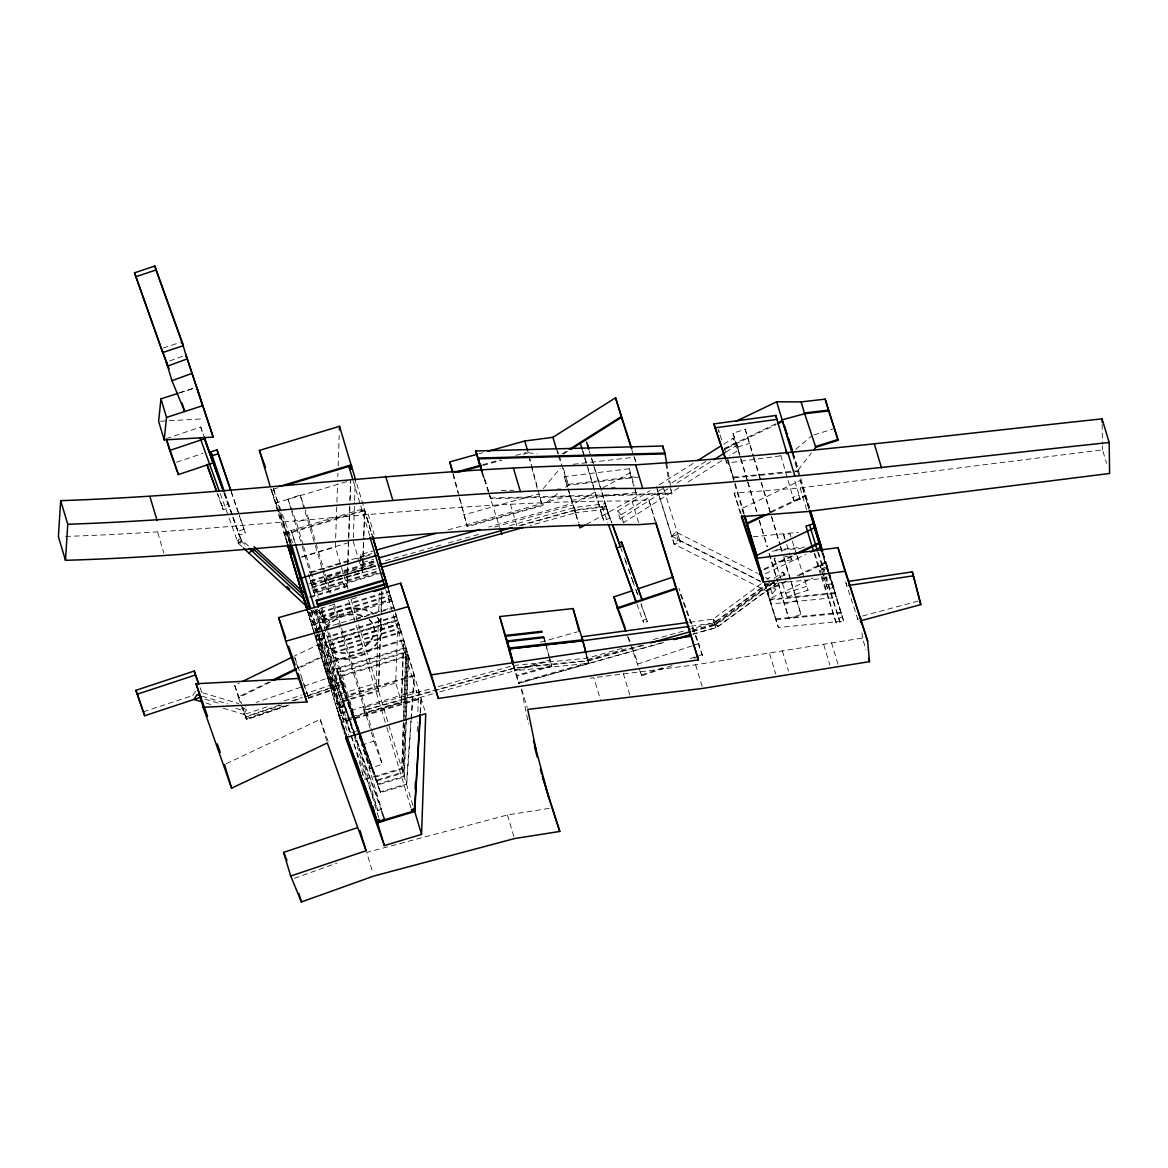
<?xml version="1.0" encoding="UTF-8"?>
<svg xmlns="http://www.w3.org/2000/svg" width="1168" height="1168" viewBox="0 0 1168 1168"><rect width="100%" height="100%" fill="white"/><g stroke="black" fill="none" stroke-linecap="round" stroke-linejoin="round"><path stroke-width="0.75" stroke-dasharray="5 3.75" d="M347.976 589.095L335.362 547.033L335.61 539.82M335.669 538.025L336.851 503.788M336.91 501.992L337.537 483.975M337.786 476.763L337.902 473.157M338.151 465.959L339.216 435.328M309.739 596.79L346.925 585.606L348.546 538.769M348.604 536.959L349.787 502.736M349.86 500.926L350.546 481.114M349.904 507.116L347.173 586.394L309.987 597.578M350.152 499.919L350.78 481.902M353.335 537.66L354.561 502.152M354.619 500.371L355.349 479.07L372.096 534.842M360.416 561.399L360.649 554.523L372.869 551.077M362.912 557.72L362.416 571.926L311.214 587.329M362.971 555.939L363.584 538.185M363.642 536.404L364.562 509.774L284.437 533.878L287.693 543.076M311.462 588.103L362.649 572.7L363.146 558.494M363.204 556.727L363.876 537.192M363.934 535.411L364.796 510.562L284.671 534.667M378.432 618.295L376.198 683.149L339.012 694.347L317.462 634.458M378.68 611.083L379.308 593.067M380.812 618.179L378.315 690.244L341.129 701.428M381.06 610.966L381.746 591.154M381.98 591.928L378.563 691.033L335.45 703.924L346.531 734.73M343.363 719.269L401.383 701.822L403.529 639.67L323.405 663.774L343.611 720.057L401.631 702.61L395.718 682.93L397.865 620.777L317.74 644.882L294.351 656.109M401.631 702.61L403.778 640.458L323.638 664.563M403.281 723.211L401.734 768.252L364.547 779.45L362.08 772.603M403.529 715.999L405.895 647.539L325.77 671.644L348.546 734.949M403.588 722.204L401.967 769.04L375.819 776.91L336.807 668.33L345.305 696.668L380.534 792.649L406.683 784.794L411.18 721.255M403.646 720.393L406.128 648.328L337.041 669.118L377.001 780.852L403.15 772.982L404.887 722.525M404.595 723.547L402.902 772.194L376.753 780.063M404.843 716.334L407.077 651.481L337.99 672.257M404.946 720.729L407.311 652.27L338.224 673.045M405.953 722.072L404.084 776.121L377.936 783.991M406.011 720.276L408.26 655.409L339.173 676.199L378.184 784.779L404.332 776.91L408.493 656.197L339.406 676.987M417.224 731.489L417.531 722.481M417.91 711.677L418.655 690.054L338.516 714.159L339.085 716.042L341.538 715.312L317.419 634.881M420.173 712.495L421.02 697.924L340.881 722.028L345.436 734.672M420.407 713.268L421.254 698.712L341.114 722.817M410.946 720.466L406.449 784.005L380.301 791.875M411.078 718.656L414.158 675.089L345.071 695.88L380.534 792.649L375.585 776.121M411.311 719.444L414.406 675.878L388.126 588.511M192.822 695.5L195.757 690.726M223.234 708.173L243.864 714.334L242.681 710.407L244.141 708.012M243.864 714.334L246.784 709.575L245.601 705.633M798.255 469.799L811.395 452.95M543.251 488.56L560.246 468.237M773.669 581.547L776.034 589.417L772.136 593.797L674.184 544.142L671.819 536.273L675.703 531.893L757.609 573.4M657.234 489.596L674.184 544.142L678.068 539.762L675.703 531.893M772.136 593.797L769.77 585.927L772.69 582.642M795.612 449.432L812.242 435.518M557.384 493.787L542.229 505.656L467.302 526.71L458.338 494.385M565.648 487.319L568.393 485.158L640.458 476.865M689.675 622.267L713.093 619.128L761.229 583.679M767.069 579.386L769.989 577.24M777.129 582.876L718.086 626.34L715.765 624.252L715.05 621.887L766.894 583.723M774.092 578.423L782.735 572.057L785.057 574.145L785.772 576.51L783.451 574.422L782.735 572.057M769.712 582.248L714.276 623.055L690.857 626.209M773.858 580.73L775.041 584.672L718.145 626.544L716.962 622.617L769.478 583.956M715.765 624.252L771.917 582.905M777.684 578.656L783.451 574.422M773.537 582.628L717.371 623.975L715.05 621.887M782.18 576.277L785.057 574.145M248.434 545.982L240.389 538.55L237.381 540.726L238.097 543.091L242.112 546.799M220.241 493.422L238.097 543.091L241.09 540.915L240.389 538.55M328.85 620.266L329.566 622.632L326.558 624.807L325.857 622.442L328.85 620.266L316.791 609.127M566.188 451.344L558.552 456.162L568.393 485.158L562.509 465.536M563.37 454.06L567.955 451.155M678.827 487.786L623.508 522.695L620.091 518.899L617.726 511.015L649.992 490.662M659.219 484.837L694.566 462.543M723.766 444.117L732.993 438.292L736.409 442.103L738.775 449.972L729.547 455.783M623.508 522.695L621.142 514.825L662.636 488.633M671.863 482.822L705.676 461.491M724.116 449.855L736.409 442.103M620.091 518.899L667.731 488.837M676.944 483.012L710.757 461.681M726.131 451.987L735.358 446.176L732.993 438.292M688.054 481.961L723.401 459.666M595.096 492.093L572.977 504.24L578.54 522.797M602.995 487.757L629.873 472.996L629.26 468.733L564.275 476.646L578.423 522.68M586.38 524.388L636.954 496.619L634.837 487.29M270.684 682.01L238.433 697.763L234.68 685.266L239.513 682.9M268.844 682.01L238.199 696.975L246.506 719.503L288.584 705.18M297.869 667.819L321.244 656.591L333.216 689.981L329.464 677.484L256.215 702.421M321.492 657.38L298.103 668.607L294.818 657.672M775.873 423.794L724.058 448.6L724.291 449.388L776.121 424.568M770.778 511.759L804.796 495.48L808.928 508.328M771.026 512.548L805.029 496.269M763.901 569.079L791.437 555.895M764.135 569.867L793.291 555.91M765.317 573.809L805.803 554.42M786.006 581.007L766.573 590.307L776.034 619.668L841.252 613.142M797.335 575.576L824.871 562.392L842.435 617.084L838.77 618.237M766.807 591.096L787.86 581.022M799.189 575.59L825.104 563.18M829.134 572.743L843.617 621.011L778.399 627.537L769.172 598.965L812.899 578.029M226.139 763.77L320.236 719.342L328.237 741.592M169.652 360.97L184.325 355.612M294.336 878.336L337.041 863.05M267.034 706.786L244.769 714.363L245.791 717.123L281.751 704.888M284.16 700.961L301.286 695.135M302.994 694.551L342.385 681.148L343.407 683.922L304.016 697.325M279.736 705.063L245.484 716.729L246.506 719.488L289.314 704.917M291.723 700.99L301.986 697.5M308.848 695.164L343.1 683.514L342.385 681.148M293.737 700.815L302.308 697.895M246.273 718.714L286.656 704.961M308.542 697.515L332.982 689.208M308.148 698.508L344.122 686.273L343.1 683.514M166.133 438.672L200.735 427.021L203.655 435.065M176.529 462.236L202.896 453.359M223.19 509.73L222.008 505.802L228.067 503.758L229.249 507.7L223.19 509.73L217.175 493.159M233.06 517.526L241.031 539.499L237.381 540.726L242.74 545.675M238.097 543.091L241.732 541.864L241.031 539.499M291.124 509.613L287.985 499.145L300.132 495.071L304.892 508.299M303.111 544.974L296.307 522.286L308.454 518.212L305.476 509.949M611.74 522.782L606.221 507.467L602.571 508.679L601.87 506.313L605.506 505.102L611.638 522.125M601.914 492.21L609.769 518.388L603.695 520.417L602.031 515.789L608.105 513.759L601.827 492.823M314.907 633.757L311.827 625.201L319.127 622.763L320.966 627.888M335.45 703.924L342.735 701.486L353.816 732.278M646.576 619.157L642.94 620.369L643.641 622.734L647.291 621.522L641.057 603.827M317.944 630.822L354.254 731.767L350.604 732.993L315.521 635.465M355.466 731.372L357.89 730.555L321.58 629.596M372.855 732.862L382.272 764.281L370.125 768.354L361.803 745.213L373.95 741.14L333.114 605.024M692.069 645.86L638.093 663.964L630.851 643.831M693.763 645.305L698.829 643.612L678.9 588.263M641.393 674.987L665.015 667.059M690.317 658.591L702.129 654.635M638.984 668.271L641.641 675.761L671.994 665.585M693.923 658.241L702.362 655.409L698.829 643.612M339.1 702.713L377.863 810.504L381.513 809.278L357.89 730.555M163.257 348.049L180.295 342.355M143.489 711.794L193.231 695.369M179.814 392.769L193.508 388.331M179.113 392.988L193.698 388.258M244.112 529.221L238.024 531.192L239.192 535.134L245.295 533.163L239.396 515.409M787.028 596.994L808.037 590.234L806.854 586.292L785.845 593.067L787.028 596.994L782.02 582.131M813.95 434.978L832.872 429.021M747.111 480.296L732.964 433.138L745.184 429.313L753.389 455.564M747.447 480.355L737.49 447.169L749.725 443.344M826.287 567.122L822.622 568.261L824.842 575.167M791.116 581.299L801.058 614.485L788.838 618.31L784.297 604.279L796.532 600.454L790.765 581.241M821.25 576.802L836.273 623.318L839.953 622.164L826.287 576.612M658.65 494.327L664.782 492.443L662.884 486.151M656.285 486.457L671.819 536.273L677.936 534.404L680.302 542.273L674.184 544.142M278.174 487.698L271.21 489.786L290.292 542.828M273.998 490.151L271.545 490.881L270.976 488.998L278.977 511.248M346.648 481.683L275.225 503.174L289.737 543.529M287.124 543.266L283.941 532.666L364.066 508.562L371.964 534.74M284.51 534.55L286.963 533.805L286.394 531.922M364.635 510.431L362.182 511.175L361.613 509.292M302.016 556.625L351.495 541.733M301.548 557.209L335.362 547.033M309.754 572.203L371.935 553.501M311.725 572.466L334.179 565.721M335.902 565.195L349.714 561.034M356.634 558.961L372.169 554.289M310.396 580.598L376.023 560.844M310.63 581.387L377.994 561.122M308.951 583.927L375.147 564.013M311.579 584.54L375.483 565.312M311.812 585.314L379.177 565.049M312.82 590.497L379.001 570.568M313.053 591.271L377.498 571.882M313.929 592.41L377.848 573.181M381.527 572.933L314.177 593.198L308.761 575.152M344.954 587.957L343.903 584.467L346.356 583.723L346.925 585.606M320.631 608.426L334.442 604.265M351.714 599.067L358.62 596.994M319.842 612.09L388.929 591.3M320.076 612.879L389.163 592.088M321.025 616.018L390.112 595.242M321.258 616.806L390.346 596.03M310.63 621.624L313.082 620.88L313.652 622.763L311.199 623.508L307.491 611.156M322.207 619.96L391.295 599.169M322.441 620.748L391.528 599.958M311.827 625.201L391.966 601.097M324.558 627.829L393.645 607.053M355.89 619.274L393.893 607.842L388.141 588.789M322.295 633.669L318.616 634.779L319.798 638.721M316.119 639.801L323.492 637.597L323.726 638.385L316.353 640.59L316.119 639.801L323.478 637.582M396.332 615.886L327.244 636.662L327.493 637.451L396.565 616.675M316.353 640.59L323.711 638.37M397.514 619.814L328.427 640.604L334.69 661.234M328.544 640.765L397.631 619.989M318.003 646.094L325.361 643.889M318.236 646.882L325.609 644.678M329.61 644.532L398.697 623.756M329.726 644.707L398.814 623.916M329.843 645.32L399.047 624.705M330.909 648.649L399.996 627.858M331.143 649.437L400.23 628.647M400.726 630.53L398.273 631.275L398.843 633.158L401.296 632.414M332.092 652.576L401.179 631.8M332.325 653.365L401.412 632.589M324.85 668.811L327.303 668.067L327.872 669.95L325.419 670.695M414.406 675.878L345.305 696.668L317.711 605.009M317.74 644.882L337.698 700.377L395.718 682.93M311.243 610.28L340.311 706.757L343.991 705.647L344.239 706.45L336.866 708.655L307.622 611.229L344.589 734.409M416.202 690.799L416.772 692.668L419.224 691.938L418.655 690.054M344.005 705.662L336.632 707.866L336.866 708.655L344.151 706.217L319.127 622.763M800.197 499.305L799.014 495.363L792.868 497.174L794.05 501.101L800.197 499.305L794.138 478.384M447.913 529.951L570.086 495.553L572.451 503.437L488.677 527.016M363.014 562.392L373.483 559.443M360.284 564.83L375.979 560.421M494.575 527.031L573.05 504.941L575.415 512.81M376.607 568.772L325.697 583.109L324.222 577.897L374.972 563.618M385.469 560.655L441.46 544.901M448.454 542.93L481.698 533.572M509.701 525.688L574.437 507.467L605.506 503.744L606.221 509.102L575.152 512.825L574.437 507.467L575.152 512.825M324.222 577.897L324.938 580.262L375.673 565.984M519.147 525.585L575.152 509.832L606.207 506.109L606.221 509.102M324.981 580.744L375.731 566.465M520.957 525.585L575.196 510.314L575.912 512.679L530.068 525.585M432.802 693.836L364.664 713.006L363.19 707.793L431.328 688.624M438.321 686.653L511.686 665.994M641.918 645.335L587.971 660.519L514.154 667.862L363.905 710.159L363.19 707.793M643.714 645.335L588.03 661L514.212 668.359L363.963 710.655L364.664 713.006M439.796 691.865L550.186 660.767L550.026 659.949L514.752 669.892L514.913 670.709L588.745 663.366L663.57 642.298M551.676 665.453L516.402 675.411L516.563 676.228L551.836 666.271L549.31 657.029M622.062 648.357L587.27 658.153L515.234 665.322M653.394 639.538L686.448 630.238M688.2 629.742L714.29 622.398L715.765 627.61L693.15 633.976M587.621 659.643L627.654 648.371M692.069 630.238L714.699 623.873L713.093 619.128L716.962 622.617M692.39 631.129L715.006 624.763M692.434 631.611L715.064 625.245M586.278 653.861L588.599 662.65L518.534 682.492L518.694 683.309L588.833 663.672L586.234 654.372M513.57 666.344L518.694 683.324L588.774 663.468L588.599 662.65M663.658 642.502L588.803 663.57L587.27 658.153L588.745 663.366M693.252 634.166L715.882 627.8L713.093 619.128M540.521 642.21L577.328 631.888M479.391 453.651L482.88 452.688M482.705 464.674L500.138 459.812M515.833 455.432L526.286 452.512M482.939 465.463L502.109 460.119M523.03 454.279L528.272 452.819L542.273 505.788L538.725 493.991L463.754 514.898M467.069 525.921L542.04 505.014M597.344 677.236L695.617 664.796L862.437 638.035L865.97 649.846M862.553 616.018L919.625 600.673M549.208 808.373L507.423 814.957L366.708 852.421L372.782 872.671M797.218 556.289L798.007 558.903L775.348 562.29L774.165 558.362L777.64 557.837M784.619 556.8L788.108 556.275M823.82 576.656L826.375 584.672L832.799 583.708L833.981 587.65L827.557 588.599L823.98 577.401M725.751 459.783L726.876 463.141L782.02 455.637M740.278 513.321L734.205 493.071L800.109 487.947L1102.519 449.855L1106.563 463.346M571.356 500.269L636.356 492.341M574.452 510.46L605.52 506.737M573.313 464.28L634.56 457.228L636.034 462.134M568.159 484.37L636.618 476.486M590.307 678.141L593.87 677.747L600.454 699.676M733.285 477.172L798.503 470.646M753.053 536.827L798.343 532.287M784.75 538.521L783.567 534.579L790.094 533.922L791.276 537.864M775.654 549.967L804.635 547.077M772.267 551.121L801.248 548.215M823.469 575.795L820.228 565.458L826.754 564.801L833.981 587.65M821.411 569.385L827.937 568.728M769.902 599.199L835.12 592.672M775.8 618.879L841.018 612.353M65.627 536.404C254.785 530.462 442.555 500.357 632.078 501.014L648.766 499.729L655.219 520.461M160.454 421.254L203.991 418.786M501.16 490.575L513.832 490.239M557.311 489.085L560.932 488.983M611.638 487.64L615.259 487.538M490.604 497.991L671.731 493.188M484.486 478.895L490.837 498.78L671.965 493.976L671.074 488.75M528.228 452.673L537.207 453.929M202.633 692.785L238.725 703.574M202.093 696.216L227.877 703.91M241.63 708.027L246.784 709.575M204.867 699.106L220.329 703.72M235.805 708.348L242.681 710.407M206.035 703.034L212.912 705.092M765.639 577.474L768.851 579.094M671.819 536.273L760.134 581.051M766.558 584.307L769.77 585.927M678.068 539.762L763.186 582.905M764.792 583.723L776.034 589.417M771.172 581.182L775.041 584.672M718.145 626.544L714.276 623.055L715.882 627.8M241.09 540.915L246.463 545.865M316.163 610.251L329.566 622.632M312.455 610.061L325.857 622.442M310.484 609.944L326.558 624.807M735.358 446.176L738.775 449.972M617.726 511.015L621.142 514.825M234.68 685.266L241.513 703.662M224.46 493.816L232.461 515.847M223.847 492.779L241.732 541.864M217.803 494.195L222.008 505.802M680.389 594.249L702.362 655.409M624.515 557.866L626.355 562.976M628.807 569.78L633.698 583.401M636.151 590.22L637.991 595.315M620.923 548.318L622.15 551.719M625.216 560.231L627.669 567.035M628.282 568.743L631.961 578.963M632.574 580.657L635.027 587.475M635.64 589.168L638.093 595.987M641.159 604.498L647.291 621.522M608.105 513.759L609.769 518.388M601.87 506.313L607.988 523.337M636.896 604.017L643.641 622.734M628.428 637.129L630.238 642.152M627.508 636.414L629.917 643.115M630.53 644.794L638.385 666.592M287.985 499.145L296.307 522.286M373.95 741.14L382.272 764.281M273.546 489.786L292.628 542.828M279.59 512.956L290.671 543.748M317.316 629.114L315.477 623.975L340.311 706.757M354.43 734L381.513 809.278M309.462 612.207L316.849 632.749M308.746 611.536L316.747 633.771M317.127 634.706L341.377 702.216M345.903 734.701L338.516 714.159L340.983 713.429L341.538 715.312M294.949 657.759L308.775 698.303L302.016 679.367M381.542 811.001L343.918 705.428L336.632 707.866L346.341 735.11M200.064 687.587L201.801 692.536M231.147 491.246L238.812 513.686M231.147 491.743L238.812 514.168M239.396 515.906L245.295 533.163M225.059 493.232L239.192 535.134M557.428 450.6L558.552 453.914M559.122 455.578L561.939 463.871M774.165 558.362L781.465 580.467M734.205 493.071L741.111 513.716M845.574 581.81L858.538 621.347L857.75 618.733M792.941 453.418L798.737 471.434L733.519 477.96L727.547 459.477M809.22 508.08L800.314 480.515L742.001 508.43L743.636 513.482M822.768 553.106L828.331 570.334M822.827 553.603L828.404 570.831M828.959 572.554L830.623 577.722L765.405 584.234L778.399 627.537M822.301 553.048L835.354 593.461L770.135 599.987L764.704 583.182M821.498 550.887L836.536 597.403L771.318 603.929L764.792 583.752M843.617 621.011L822.126 553.267M818.534 552.537L824.666 571.488M825.411 576.89L839.953 622.164M814.87 553.69L821.002 572.641M796.532 600.454L801.058 614.485M732.964 433.138L737.49 447.169M721.649 439.796L718.378 429.707L720.349 436.263M724.364 448.191L725.985 453.242M820.228 565.458L823.309 575.065M792.313 541.105L796.459 554.055M796.97 555.676L804.212 578.043M804.752 579.693L808.037 590.234M783.567 534.579L786.195 542.799M786.721 544.434L790.006 554.946M790.532 556.581L791.583 559.866L790.415 555.924M631.771 449.68L633.392 454.775M633.932 456.484L636.107 463.273M484.589 478.763L490.837 498.78M484.34 479.362L488.195 491.392M488.75 493.115L499.758 527.498M564.275 476.646L567.531 486.998M568.086 488.72L573.05 504.941M664.023 489.728L680.302 542.273M585.752 653.481L588.833 663.672M343.903 584.467L344.472 586.351M308.556 574.466L315.637 597.943M294.978 542.667L291.299 530.447L294.891 542.434M315.506 610.762L319.2 622.982M314.922 609.17L344.239 706.45M291.299 543.777L287.62 531.557L291.212 543.529M311.301 610.119L315.506 624.092M283.941 532.666L287.094 543.135M845.968 583.124L846.742 585.752M793.32 453.388L809.687 507.905M823.163 552.858L828.638 571.094M792.488 454.469L809.015 509.525M800.109 487.947L806.679 509.876M817.731 551.968L823.805 572.203M826.375 584.672L827.557 588.599M822.111 576.087L836.273 623.318M814.067 553.106L820.14 573.357M831.485 642.634L838.069 664.563M823.761 644.721L829.835 664.957M753.915 457.316L771.201 514.942M771.727 516.679L780.107 544.624M780.633 546.376L783.246 555.107M783.772 556.859L790.59 579.562M745.184 429.313L753.039 455.505M753.564 457.243L770.851 514.884M771.376 516.621L779.771 544.565M780.282 546.317L781.859 551.559M783.962 558.538L790.24 579.489M747.973 482.107L756.879 511.788M759.492 520.519L767.361 546.712M769.449 553.705L777.83 581.649M778.355 583.387L788.838 618.31M747.622 482.034L756.543 511.73M759.156 520.461L767.011 546.653M769.113 553.647L777.494 581.576M778.019 583.328L784.297 604.279M727.62 458.279L744.469 514.431M727.416 459.812L734.19 482.384M734.716 484.121L743.417 513.161M764.441 583.226L769.172 598.965M726.087 460.513L726.876 463.141M782.385 650.897L788.458 671.147M769.61 653.627L775.683 673.878M669.6 486.092L671.965 493.976M648.766 499.729L655.336 521.658M695.617 664.796L702.202 686.726M629.26 468.733L634.326 485.596M629.873 472.996L636.954 496.619M632.078 501.014L638.662 522.957M591.972 459.053L594.585 467.769M595.111 469.521L601.389 490.458M589.256 450.936L590.833 456.162M591.358 457.914L601.301 491.071M582.759 450.614L584.321 455.856M584.847 457.593L594.804 490.75M595.315 492.502L603.695 520.417M582.657 451.228L584.234 456.454M584.759 458.206L587.373 466.923M587.898 468.675L602.031 515.789M640.619 672.388L641.641 675.761M556.815 450.41L557.808 453.68M623.318 673.469L629.902 695.398M510.358 504.167L516.928 526.096M521.673 689.178L527.25 707.735M514.154 667.862L513.438 665.512L514.913 670.709L514.212 668.359M507.423 814.957L514.008 836.901M368.066 514.008L374.14 534.258M388.287 588.818L424.729 710.305M364.066 508.562L371.964 534.856M353.364 481.347L360.211 504.167M360.693 505.773L369.643 535.586M385.688 589.533L416.772 692.668M360.649 554.523L362.533 560.815M380.87 623.756L381.104 624.544M353.203 541.222L358.182 557.793M358.678 559.443L362.649 572.7M373.497 625.96L373.745 626.749M351.072 599.432L413.384 807.146M348.619 600.177L386.374 725.985M386.842 727.591L411.457 809.628M308.454 518.212L324.689 572.32M325.2 574.057L330.967 593.256M334.106 603.725L340.91 626.413M341.436 628.165L372.329 731.124M300.132 495.071L314.791 543.938M315.316 545.69L329.975 594.556M303.636 546.712L318.82 597.33M321.959 607.798L370.125 768.354M291.65 511.365L301.592 544.522M302.118 546.259L317.302 596.877M320.966 609.083L327.259 630.034M327.77 631.771L358.664 734.73M359.189 736.482L361.803 745.213M319.112 609.681L324.806 628.618M354.254 731.767L377.863 810.504M316.338 609.886L322.675 630.968M323.156 632.574L354.094 735.694M354.576 737.3L378.695 817.731M313.885 610.616L364.197 778.326M337.698 700.377L343.596 720.057M273.429 488.268L280.276 511.088M280.758 512.694L289.708 542.507M310.469 612.163L316.878 633.319M270.976 488.998L287.27 543.31M320.236 719.342L326.821 741.271M200.735 427.021L203.276 435.46M242.754 707.005L246.506 719.503M157.724 532.681L163.797 552.917M780.764 455.33L794.05 501.101M543.646 636.808L545.062 641.86M545.544 643.553L548.843 655.35M543.806 637.626L551.836 666.271M574.437 507.467L575.912 512.679M513.905 665.264L518.694 683.324M513.628 665.074L516.563 676.228M324.938 580.262L325.697 583.109M528.783 456.396L531.046 464.937M531.498 466.645L537.368 488.852M453.301 473.726L467.302 526.71M452.921 473.887L457.885 492.677M521.381 689.281L528.52 723.926M666.694 463.55L670.782 486.998M665.76 463.448L669.016 482.618M861.969 632.91L862.437 638.035M1102.154 424.334L1102.431 444.38M1102.461 446.205L1102.519 449.855M377.76 617.624A33.39 24.543 -16.8 0 1 362.416 654.387A33.39 24.543 -16.8 0 1 318.207 646.021M316.324 639.757A33.39 24.543 -16.8 0 1 316.397 634.983M317.959 629.406A33.39 24.543 -16.8 0 1 342.604 609.638A33.39 24.543 -16.8 0 1 373.614 613.623M369.249 619.317A25.725 18.659 -16.6 0 1 361.365 648.24A25.725 18.659 -16.6 0 1 325.638 643.758M323.755 637.538A25.725 18.659 -16.6 0 1 324.441 632.165M326.252 628.121A25.725 18.659 -16.6 0 1 365.467 616.733M377.352 617.638A33.39 24.543 -16.8 0 1 363.233 654.898A33.39 24.543 -16.8 0 1 318.441 646.809M316.557 640.546A33.39 24.543 -16.8 0 1 316.732 635.173M318.441 629.625A33.39 24.543 -16.8 0 1 372.709 613.609M369.088 619.755A25.725 18.659 -16.6 0 1 361.89 648.868A25.725 18.659 -16.6 0 1 325.872 644.546M323.989 638.327A25.725 18.659 -16.6 0 1 324.894 632.297M326.865 628.296A25.725 18.659 -16.6 0 1 364.46 616.938M390.754 597.52L388.302 598.25L388.871 600.133L391.324 599.403L390.754 597.52M404.975 644.707L402.522 645.437L403.091 647.32L405.544 646.59L404.975 644.707"/><path stroke-width="1.5" d="M339.406 429.926L339.523 426.32L259.398 450.425L270.173 486.37M350.969 468.499L351.101 464.893L279.678 486.384M351.218 469.288L351.334 465.682L286.89 485.07M380.242 566.042L380.359 562.436M382.608 573.911L382.724 570.32M421.56 834.39L425.736 713.677L345.611 737.782L384.374 845.574L421.56 834.39L414.479 810.767L414.786 801.759M415.224 789.145L415.472 781.947M346.516 736.409L377.293 821.951L414.479 810.767L420.071 714.305M420.305 715.093L414.713 811.556L377.527 822.739L345.816 735.577M357.306 827.718L283.605 852.392L290.701 876.015L301.417 901.959L373.789 876.044L514.504 838.58L559.779 831.441L548.843 797.992L535.966 749.272L527.746 709.429L702.713 688.419L869.518 661.643L867.649 641.174L845.048 571.283L763.142 582.044L741.3 516.694L807.19 511.569L1109.6 473.463L1109.177 442.482L1102.081 418.859C946.708 435.43 791.656 454.951 635.64 464.806C443.256 464.192 252.638 494.166 60.678 500.663L58.4 536.696L65.481 560.304C257.091 554.756 447.227 524.009 639.173 524.636L655.847 523.337L698.391 659.876L438.38 698.464L400.609 583.168L278.626 617.609L285.707 641.232L306.892 702.012L203.174 707.341L196.093 683.718L299.796 678.404L298.044 673.337M65.481 560.304L67.759 524.271L60.678 500.663M178.091 393.324L160.965 398.872L158.629 421.356L164.192 439.898L213.189 437.124L185.946 355.014L213.189 437.124M164.192 439.898L166.528 417.414L160.965 398.872M813.585 450.133L815.775 447.329L838.142 440.292L825.163 399.135L801.117 401.923L776.691 401.792L736.205 421.181M248.813 552.99L253.821 549.369L303.286 595.067M488.107 451.228L524.724 441.008L552.902 437.314L615.565 397.792L631.844 448.746M569.254 449.403L621.215 416.626L631.216 447.986M571.006 449.227L621.449 417.414L615.565 397.792M697.646 460.601L720.7 446.059M713.838 459.739L724.598 452.965M584.803 525.25L580.058 527.863L578.978 524.403M242.74 681.324L292.745 656.898M272.071 680.433L296.263 668.607M273.911 680.433L296.497 669.395M777.494 423.006L782.356 420.684M777.727 423.794L782.589 421.473M764.31 514.869L746.498 523.395L755.959 552.756M746.732 524.184L769.405 513.321M794.678 554.347L818.972 542.711L821.746 551.325M799.773 552.8L819.206 543.5M810.665 552.084L820.389 547.442L821.498 550.887M203.174 707.341L231.6 788.166L327.332 742.965L366.095 850.757L290.701 876.015M182.15 403.106L184.675 411.53L171.959 380.71L191.508 373.556M204.239 436.671L213.029 462.951L178.427 474.602L169.681 450.483L204.283 438.832M134.524 272.83L154.818 266.041L182.004 341.786L183.186 345.728L162.732 352.546L134.524 272.83L167.579 366.095L187.128 358.941L182.004 341.786M135.707 276.772L156.001 269.983L154.818 266.041M618.514 543.12L621.551 542.098L642.298 600.367L621.551 542.098M635.042 598.469L636.224 602.396L616.66 548.069L622.734 546.04M676.52 588.891L617.478 608.689L613.93 596.877L632.487 590.658M637.553 588.964L672.987 577.094M676.287 588.103L617.244 607.9L625.698 631.377M379.746 821.221L379.177 819.337L376.724 820.067L377.293 821.951L384.579 819.513L384.812 820.301L377.527 822.739L346.575 735.898M201.276 697.048L144.671 715.736L135.926 690.303L194.238 671.045L198.896 684.273M137.109 694.245L195.421 674.987L194.238 671.045M166.528 417.414L202.502 405.749L196.939 387.207M217.014 449.826L218.182 453.768L212.094 455.739L210.912 451.812L217.014 449.826L230.563 489.523M837.894 439.504L815.541 446.541L815.775 447.329L804.431 412.946L828.462 410.158L838.142 440.292M297.869 579.109L378.009 555.004M318.09 606.236L316.294 600.279L383.659 580.014M316.528 601.067L383.892 580.803M317.477 604.221L384.841 583.956M317.711 605.009L385.075 584.73M373.935 591.519L384.287 588.409M285.707 641.232L407.69 606.791M376.359 550.099L435.693 533.396M378.724 557.968L479.946 529.469M380.929 564.494L512.153 527.556M381.688 567.341L523.425 527.454M650.62 642.882L690.638 631.611M674.009 639.363L691.412 634.472M674.111 639.568L691.514 634.662M452.469 472.179L449.753 461.915L477.654 454.133M454.805 472.456L480.953 465.156M458.528 472.266L481.187 465.944M825.163 399.135L828.711 410.946L804.664 413.735L782.107 419.838L792.941 453.418M860.276 620.894L920.807 604.615L913.464 575.809L912.281 571.867L849.18 581.27M848.552 585.475L913.464 575.809M400.609 583.168L431.284 674.841L691.31 636.253L698.391 659.876M713.896 423.896L775.771 415.487L776.954 419.414L715.079 427.824L713.896 423.896L725.693 459.199M687.879 622.515L581.591 636.808L582.774 640.736L689.062 626.457M741.68 515.424L756.061 558.421L837.967 547.661L867.649 641.174M67.759 524.271C259.734 517.789 450.352 487.801 642.721 488.428C798.751 478.705 953.789 458.98 1109.177 442.482M505.496 635.436L541.996 631.304L542.156 632.122L505.656 636.253L505.496 635.436L513.365 664.723M507.146 640.94L543.646 636.808L543.806 637.626L507.306 641.758L507.146 640.94L513.321 664.169M513.059 664.636L499.685 616.573L573.05 608.557L582.803 640.823L509.438 648.839L509.263 648.021L582.569 639.816L585.825 652.109M586.044 653.131L582.744 640.633L509.438 648.839L499.685 616.573M475.697 450.979L662.796 446.015L665.161 453.885L478.062 458.849L475.697 450.979L481.815 470.076M200.37 695.69L196.939 694.668L194.005 699.442L202.604 702.012M759.215 574.218L762.427 575.839M253.982 546.668L303.446 592.366M251.105 548.449L253.792 550.931M249.134 548.347L304.103 599.111M286.978 586.526L289.664 589.008M243.455 548.04L306.454 606.221M283.605 852.392L286.963 860.509M162.162 350.312L169.068 368.65M204.298 438.131L223.263 490.502M204.385 438.803L223.365 491.173M219.117 490.706L200.049 437.664M206.984 464.368L216.591 490.881M206.955 464.995L216.576 491.509M166.717 440.278L178.427 474.602M612.864 525.527L619.609 544.244M612.353 524.476L620.31 546.609M608.601 525.045L636.283 602.308M613.93 596.877L617.565 606.937M618.763 610.295L625.406 628.734M259.398 450.425L265.545 467.536M288.671 545.646L291.693 554.055M300.234 586.555L301.461 589.971M302.366 593.636L307.899 609.039M355.145 758.674L360.065 772.369M363.146 780.925L371.147 803.161M372.373 806.592L374.227 811.716M156.001 269.983L183.186 345.728M381.79 811.789L384.812 820.301M195.421 674.987L198.326 683.251M196.093 683.718L207.583 716.393M217.263 743.899L220.285 752.499M135.926 690.303L144.671 715.736M278.626 617.609L285.678 637.874M288.627 646.313L295.095 664.884M218.182 453.768L230.563 490.005M210.912 451.812L224.475 491.991M715.079 427.824L725.197 458.09M542.302 776.048L559.779 831.441M784.487 425.911L787.261 434.525M788.385 437.971L792.284 450.03M810.329 511.526L816.461 530.476M809.804 510.985L821.177 546.23M822.214 551.384L813.293 523.819L805.964 526.126L813.556 551.427M821.717 550.157L814.476 527.761L756.178 555.676L757.258 559.034M744.177 515.161L751.243 537.003M760.66 570.626L763.376 579.036M481.946 471.011L477.829 458.06L664.928 453.096L666.694 463.55M478.281 460.455L483.786 477.639M500.298 529.206L501.948 534.36M655.759 522.184L691.31 636.253M351.101 464.893L351.67 466.777M372.49 536.492L387.893 587.723M414.479 810.767L413.91 808.884L411.457 809.628L412.027 811.512M316.294 600.279L318.397 607.258M287.62 544.887L307.345 610.543M874.467 444.38L881.563 468.003M920.807 604.615L912.281 571.867M801.117 401.923L804.664 413.735M837.967 547.661L845.048 571.283M868.51 658.27L869.518 661.643M810.723 511.38L822.666 551.194M776.691 401.792L791.977 452.731M809.512 511.175L821.615 551.53M809.628 524.972L817.425 550.946M787.816 452.6L794.897 476.223M785.903 450.045L787.071 453.987M744.98 516.168L757.448 557.72M744.366 516.314L760.894 571.415M762.558 576.934L763.492 580.073M756.061 558.421L763.142 582.044M635.64 464.806L642.721 488.428M587.781 445.096L588.833 448.585M586.643 442.205L588.73 449.184M615.478 544.142L616.66 548.069M580.569 444.234L582.131 449.476M552.902 437.314L556.333 448.775M524.724 441.008L527.717 451.009M513.351 468.047L520.446 491.67M449.753 461.915L452.79 472.047M533.44 740.848L535.966 749.272M542.77 777.757L548.843 797.992M385.615 476.252L392.711 499.875M431.284 674.841L438.38 698.464M339.523 426.32L355.349 479.07M372.577 536.462L387.951 587.708M372.329 536.083L387.659 587.183M348.648 465.638L352.838 479.595M369.979 537.207L385.206 587.927M295.402 544.142L314.411 607.462M372.534 806.11L384.374 845.574M291.723 545.252L310.717 608.572M290.058 544.142L309.418 608.674M287.722 544.857L307.301 610.076M287.532 544.638L307.038 609.681M360.021 830.506L366.095 850.757M300.307 680.083L306.892 702.012M166.396 362.168L171.959 380.71M166.644 440.365L169.681 450.483M298.891 893.52L301.417 901.959M150.044 497.013L157.125 520.636M224.519 764.544L231.6 788.166M775.771 415.487L786.852 453.228M509.263 648.021L513.438 663.541M573.05 608.557L579.094 631.392M534.404 746.542L537.163 756.981M540.375 769.157L541.762 774.384M582.569 639.816L582.744 640.633M662.796 446.015L663.38 449.505M860.553 617.551L861.02 622.675M1102.081 418.859L1102.139 422.509"/></g></svg>
